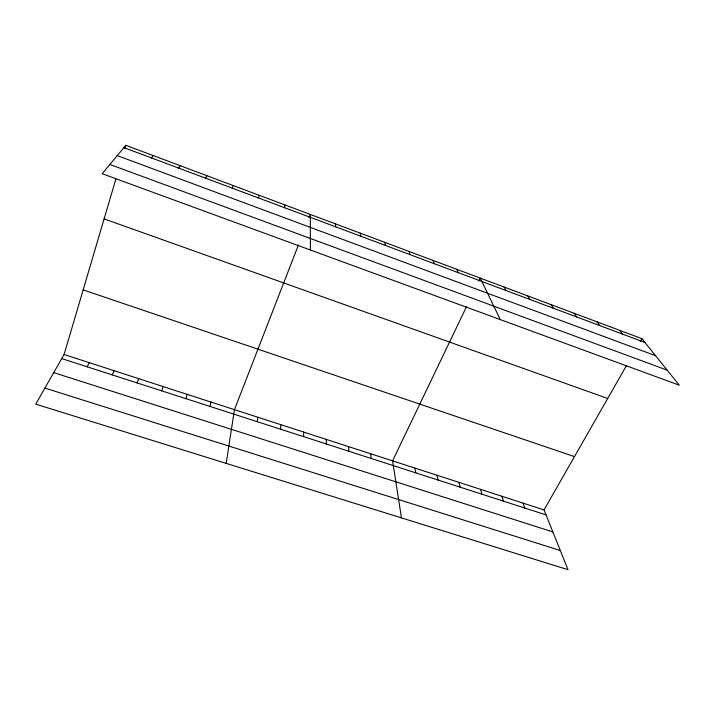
<?xml version="1.0" encoding="UTF-8"?>
<svg xmlns="http://www.w3.org/2000/svg" width="715" height="715" viewBox="0 0 715 715"><rect width="100%" height="100%" fill="white"/><g stroke="black" fill="none" stroke-linecap="round" stroke-linejoin="round"><path stroke-width="1.07" d="M303.598 436.642L303.652 432.075M280.566 429.215L280.825 424.683M284.615 207.734L284.856 204.901M257.293 421.707L257.766 417.211M226.172 463.383L234.457 409.668L298.405 245.004M258.624 198.01L259.134 195.258M209.996 406.433L210.898 402.044M185.963 398.675L187.089 394.331M232.33 188.179L233.108 185.507M64.082 354.497L544.026 509.902L568.005 569.685L35.75 404.154L64.082 354.497L115.91 178.911M124.902 148.443L125.831 145.315L641.873 338.66L679.25 385.179L102.2 173.718L125.831 145.315M161.662 390.837L163.02 386.538M137.092 382.909L138.692 378.655M309.094 217.458L310.274 214.42L310.399 250.018M205.714 178.223L206.769 175.64M112.255 374.892L114.096 370.692M466.529 306.646L392.58 460.871L401.446 517.883M478.8 281.058L480.221 278.09L500.303 319.605M87.141 366.786L89.223 362.639M178.777 168.15L180.117 165.657M544.026 509.902L626.456 365.633M640.211 341.564L641.873 338.66M151.509 157.952L153.135 155.548M44.911 388.093L560.31 550.514M53.732 372.64L552.856 531.915M61.749 358.59L546.019 514.889M83.155 289.87L574.476 456.608M104.113 218.888L607.687 398.478M109.904 164.459L667.184 370.164M117.26 155.611L655.548 355.686M123.901 147.63L644.957 342.503M619.556 330.294L622.452 334.084M596.98 321.839L599.688 325.566M574.163 313.286L576.656 316.959M551.077 304.644L553.374 308.245M527.724 295.894L529.815 299.442M504.111 287.046L505.979 290.522M456.769 269.305L458.199 272.656M523.058 503.119L524.881 508.061M433.04 260.421L434.255 263.701M501.867 496.255L503.53 501.17M409.052 251.43L410.035 254.638M480.462 489.328L481.946 494.208M458.833 482.321L460.138 487.165M384.786 242.34L385.528 245.477M436.981 475.243L438.098 480.051M414.897 468.093L415.826 472.865M360.235 233.135L360.744 236.209M370.692 453.784L371.237 458.476M335.406 223.831L335.666 226.825M348.571 446.616L348.929 451.272M326.228 439.385L326.38 443.997"/></g></svg>
